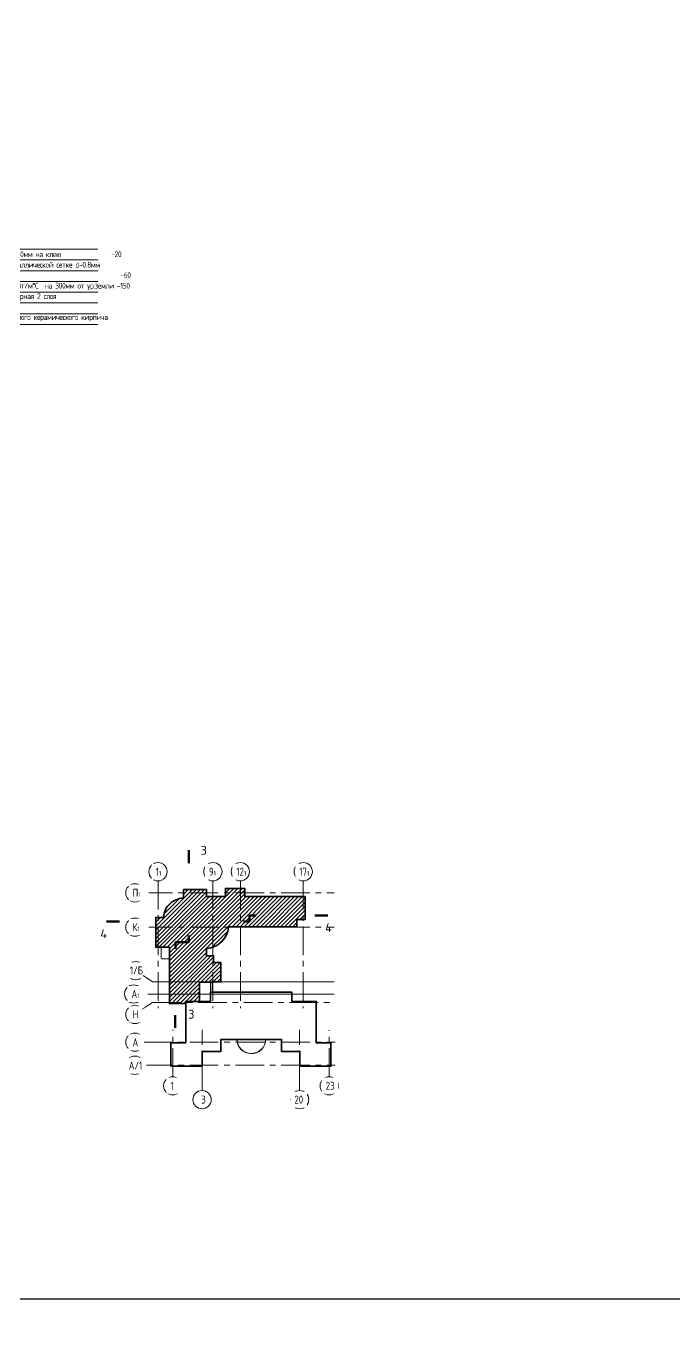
# Model space of a CAD drawing. Header units: millimetres. Extents: x -136099598 to 11807193, y 0 to 779331.
# Drawn here: x 497258 to 525584, y 246273 to 303562 of the extents above; entities that cross this region are included whole.
import ezdxf
from ezdxf import colors
from ezdxf.entities.mleader import LeaderData, LeaderLine
from ezdxf.math import Vec2, Vec3

# ---------------------------------------------------------------- set-up
doc = ezdxf.new("R2010")
doc.units = ezdxf.units.MM
doc.header["$MEASUREMENT"] = 0
doc.linetypes.add('01_base$0$DASHED2', pattern=[0.375, 0.25, -0.125])
doc.linetypes.add('CENTER', pattern=[2, 1.25, -0.25, 0.25, -0.25])
doc.layers.get('0').update_dxf_attribs({"color": 250, "lineweight": 9})
doc.layers.add('PDF_Геометрия', color=7, linetype='Continuous')
doc.layers.add('разрез', color=3, linetype='Continuous')
for name, color, linetype, lineweight in [('АР_Оси', 193, 'Continuous', 9), ('АР_Отметки', 250, 'Continuous', 15), ('АР_тонкая линия', 250, 'Continuous', 0), ('пунктир', 251, 'Continuous', 13)]:
    doc.layers.add(name, color=color, linetype=linetype, lineweight=lineweight)
doc.styles.add('ISOCPEUR', font='isocpeur.ttf', dxfattribs={"width": 0.7})
doc.styles.get("Standard").update_dxf_attribs({"font": 'isocpeur.ttf'})
doc.styles.add('ГОСТ 2.304', font='isocpeur.ttf', dxfattribs={"width": 0.7})

# ---------------------------------------------------------------- blocks, each defined once
blk = doc.blocks.new('A$C91a84c04')
at = {"layer": 'АР_Оси', "color": 5, "linetype": 'CENTER', "ltscale": 1000}
for p, q in [((-2400, -400), (-2400, -5973)), ((0, -400), (0, -5973)), ((1200, -400), (1200, -5973)), ((3951, -400), (3951, -5973)), ((-3013, -925), (5304, -925)), ((-3013, -2425), (5304, -2425)), ((-2644, -5717), (5346, -5717)), ((-1757, -8966), (-1757, -6915)), ((-474, -9570), (-467, -6915)), ((3795, -9570), (3795, -6915)), ((5085, -8966), (5085, -6931)), ((-3013, -7455), (5346, -7455)), ((-3013, -8465), (5346, -8465))]:
    blk.add_line(p, q, dxfattribs=at)
at = {"layer": 'АР_Оси', "color": 5, "ltscale": 0.5}
blk.add_line((-3062, -5350), (5304, -5350), dxfattribs=at)
for centre in [(-2400, 0), (0, 0), (1200, 0), (3951, 0), (-3413, -925), (-3413, -2425), (-3379, -4326), (-3413, -6244), (-3413, -8465), (-1757, -9366), (5085, -9366), (3795, -9970)]:
    blk.add_circle(centre, 400, dxfattribs=at)
at = {"layer": 'АР_тонкая линия', "color": 4, "ltscale": 100}
for p, q in [((-111, -5271), (-111, -4832)), ((-36, -5271), (-36, -4832))]:
    blk.add_line(p, q, dxfattribs=at)
at = {"layer": 'АР_тонкая линия', "color": 4, "lineweight": 35, "ltscale": 100}
blk.add_lwpolyline([(-1284, -783), (-285, -783), (-285, -1088), (544, -1088), (544, -731), (1390, -731), (1390, -1088), (4031, -1088), (4031, -2087), (3675, -2087), (3675, -2404), (676, -2404), (676, -2419, -0.176828), (394, -3048, -0.188213), (-270, -3352), (-285, -3352), (-285, -3675), (33, -3675), (33, -3972), (350, -3972), (350, -4819), (-36, -4819), (-36, -4832), (-583, -4832), (-583, -5674), (-1095, -5674), (-1150, -5674), (-1188, -5674), (-1188, -5771), (-1899, -5771), (-1899, -3305), (-2502, -3305), (-2502, -2001), (-2146, -2001), (-2146, -1987, -0.215327), (-1882, -1403, -0.150394), (-1298, -1140), (-1284, -1140), (-1284, -783)], format="xyb", dxfattribs=at)
at = {"layer": 'АР_тонкая линия', "color": 4, "ltscale": 100}
for points in [[(-2266, -3751), (-2266, -3305)], [(-1899, -3811), (-2205, -3811)]]:
    blk.add_lwpolyline(points, dxfattribs=at)
blk.add_lwpolyline([(-2260, -3305), (-1899, -3305), (-1899, -3805), (-2205, -3805, -0.415429), (-2260, -3750), (-2260, -3305)], format="xyb", dxfattribs=at)
at = {"layer": 'АР_тонкая линия', "color": 6, "lineweight": 35, "ltscale": 100}
blk.add_lwpolyline([(-1833, -8506), (-1833, -7488), (-1188, -7488), (-1188, -5674), (-111, -5674), (-111, -5271), (3455, -5271), (3455, -5674), (4521, -5674), (4521, -7488), (5165, -7488), (5165, -8506), (3803, -8506), (3803, -7862), (3003, -7862), (3003, -7335), (354, -7335), (354, -7862), (-470, -7862), (-470, -8506), (-1833, -8506)], dxfattribs=at)
at = {"layer": 'АР_тонкая линия', "color": 6, "ltscale": 100}
for points in [[(1044, -7335), (2316, -7335, -0.416891), (1660, -7956, -0.398424), (1044, -7335, 2.062012)], [(2306, -7336, -0.41664), (1660, -7946, -0.398914), (1055, -7335)], [(1055, -7335, 0.39871), (1660, -7946, 0.417296), (2306, -7335), (1055, -7335)], [(1055, -7335, 0.39871), (1660, -7946, 0.417296), (2306, -7335), (1055, -7335)]]:
    blk.add_lwpolyline(points, format="xyb", dxfattribs=at)
at = {"layer": 'АР_тонкая линия', "ltscale": 100}
for points in [[(-1757, -8465), (-1783, -8465), (-1783, -8491), (-1757, -8491)], [(-1778, -8502), (-1757, -8502), (-1757, -8465), (-1778, -8465)]]:
    blk.add_lwpolyline(points, close=True, dxfattribs=at)
at = {"layer": 'АР_тонкая линия', "color": 4, "ltscale": 100}
blk.add_arc((-2205, -3750), 60.9, 180, 270, dxfattribs=at)
at = {"layer": 'АР_тонкая линия', "color": 6, "ltscale": 100}
blk.add_arc((1680, -7320), 636, 181.3168, 358.6832, dxfattribs=at)
at = {"layer": 'АР_Оси', "color": 5, "char_height": 350, "attachment_point": 1, "line_spacing_factor": 1.149209, "style": 'ГОСТ 2.304', "bg_fill": 2}
for s, insert, width in [('{\\W0.8;9\\H0.57143x;1}', (-174, 178), 123.87), ('{\\W0.8;12\\H0.57143x;1}', (1026, 178), 123.87), ('{\\W0.8;17\\H0.57143x;1}', (3777, 178), 123.87), ('{\\W0.8;П\\H0.57143x;1}', (-3513, -747), 528.82), ('{\\W0.8;К\\H0.57143x;1}', (-3513, -2247), 528.82), ('{\\W0.8;1/Б}', (-3630, -4143), 528.82), ('{\\W0.8;А/1}', (-3682, -8302), 1.455191522836685e-11), ('{\\W0.8;23}', (4933, -9188), 370.76)]:
    blk.add_mtext(s, dxfattribs=dict(at, insert=insert, width=width))
at = {"layer": 'АР_Оси', "color": 5, "char_height": 350, "line_spacing_factor": 1.149209, "style": 'ГОСТ 2.304', "bg_fill": 2}
for s, insert, attachment_point in [('{\\W0.8;Н}', (-3513, -6066), 1), ('{\\W0.8;1}', (-1857, -9188), 1), ('{\\W0.8;3}', (-508, -9793), 1), ('{\\W0.8;20}', (3947, -9793), 3)]:
    blk.add_mtext(s, dxfattribs=dict(at, insert=insert, attachment_point=attachment_point))
at = {"layer": 'АР_Оси', "color": 5, "ltscale": 0.5}
blk.add_line((-2644, -4820), (5304, -4820), dxfattribs=at)
at = {"layer": 'АР_Оси', "color": 5, "linetype": 'CENTER', "ltscale": 1000}
blk.add_line((-3089, -6010), (-2644, -5717), dxfattribs=at)
at = {"layer": 'АР_Оси', "color": 5, "ltscale": 0.5}
for centre in [(-3462, -5350), (-3413, -7455), (-474, -9970)]:
    blk.add_circle(centre, 400, dxfattribs=at)
at = {"layer": 'АР_Оси', "color": 5, "insert": (-2500, 178), "char_height": 350, "width": 123.87, "attachment_point": 1, "line_spacing_factor": 1.149209, "style": 'ГОСТ 2.304', "bg_fill": 2}
blk.add_mtext('{\\W0.8;1\\H0.57143x;1}', dxfattribs=at)
at = {"layer": 'АР_Оси', "color": 5, "char_height": 350, "attachment_point": 1, "line_spacing_factor": 1.149209, "style": 'ГОСТ 2.304', "bg_fill": 2}
for s, insert, width in [('{\\W0.8;А\\H0.57143x;1}', (-3561, -5173), 528.82), ('{\\W0.8;А}', (-3519, -7292), 1.455191522836685e-11)]:
    blk.add_mtext(s, dxfattribs=dict(at, insert=insert, width=width))
at = {"layer": 'АР_Оси', "color": 5, "linetype": 'CENTER', "ltscale": 1000}
blk.add_line((-3050, -4546), (-2644, -4820), dxfattribs=at)
blk = doc.blocks.new('_DotSmall')
at = {"color": 0, "linetype": 'ByBlock', "const_width": 0.5}
blk.add_lwpolyline([(-0.0625, 0, 1), (0.0625, 0, 1)], format="xyb", close=True, dxfattribs=at)

msp = doc.modelspace()

# ---------------------------------------------------------------- linework, layer by layer
at = {"layer": 'PDF_Геометрия', "lineweight": 13, "ltscale": 100, "transparency": 33554687, "elevation": 0.403}
for points in [[(500393.755, 293334.955), (492302.81, 293334.955), (492302.81, 293804.955), (500393.755, 293804.955)], [(500393.755, 292864.955), (492302.81, 292864.955), (492302.81, 293334.955), (500393.755, 293334.955)], [(500393.755, 291924.955), (492302.81, 291924.955), (492302.81, 292394.955), (500393.755, 292394.955)], [(500393.755, 290984.955), (492302.81, 290984.955), (492302.81, 291454.955), (500393.755, 291454.955)], [(492302.81, 290514.955), (492302.81, 290514.955), (492302.81, 290514.955), (500393.755, 290514.955)]]:
    msp.add_lwpolyline(points, dxfattribs=at)
at = {"layer": 'разрез', "elevation": -279.235}
msp.add_lwpolyline([(501054.75, 263449.058, 0, 0, 0), (501054.75, 264137.895, 442.488, 0, 0), (501054.75, 264402.016, 0, 0, 0)], format="xyseb", dxfattribs=at)

# ---------------------------------------------------------------- block references
at = {"ltscale": 150}
msp.add_blockref('A$C91a84c04', (505424.219, 266574.149), dxfattribs=at)

# ---------------------------------------------------------------- texts
at = {"layer": 'PDF_Геометрия', "lineweight": 13, "ltscale": 100, "transparency": 33554687, "insert": (492490.159, 293709.987), "char_height": 250, "width": 14150.85422, "attachment_point": 1, "line_spacing_factor": 1.1, "style": 'ISOCPEUR'}
msp.add_mtext('\\pxse1.125;{\\W0.8;\\T0.9;Керамогранитная плитка 600х600мм на клею                -20 \\PЦ.п штукатурка по тканной металлической сетке d-0.8мм \\Pс ячейкой 14х14мм                                              -60 \\PПеностекло, р=120кг/м³, λ=0.042Вт/м°С  на 300мм от ур.земли -150 \\PГидроизоляция битумно-полимерная 2 слоя\\PПраймер битумный \\PСуществующая стена из полнотелого керамического кирпича }', dxfattribs=at)
at = {"layer": 'разрез'}
for s, p in [('3', (504888.978, 267318.115, -279.235)), ('4', (500499.73, 263667.844))]:
    msp.add_text(s, height=385.913, rotation=0.0041273, dxfattribs=at).set_placement(p)

# ---------------------------------------------------------------- next in the draw order: hatches: boundary and pattern name
at = {"layer": 'пунктир', "linetype": '01_base$0$DASHED2', "ltscale": 500}
h = msp.add_hatch(dxfattribs=at)
h.set_pattern_fill('ANSI31', color=256, scale=1000)
h.set_pattern_definition([(45, (757012.19, -21067.68), (-88.388348, 88.388348), [])])
h.paths.add_polyline_path([(509375.219, 265486.381), (506814.596, 265486.381), (506814.622, 265648.884), (506624.219, 265648.884), (506624.219, 264169.679), (509098.774, 264169.679), (509098.774, 264487.433), (509375.219, 264487.433)])
h.paths.add_polyline_path([(509455.106, 265486.381), (509375.219, 265486.381), (509375.219, 264487.433), (509455.106, 264487.433)])
h.paths.add_polyline_path([(506814.652, 265842.712), (506624.219, 265842.712), (506624.219, 265648.884), (506814.622, 265648.884)])
h.paths.add_polyline_path([(506624.219, 265842.712), (505967.928, 265842.712), (505967.928, 265648.884), (506624.219, 265648.884)])
h.paths.add_polyline_path([(506624.219, 265648.884), (505967.928, 265648.884), (505967.928, 265486.381), (505424.219, 265486.381), (505424.219, 264148.884), (506099.354, 264148.884, 0.001641316), (506099.837, 264155.466), (506099.837, 264169.679), (506624.219, 264169.679)])
h.paths.add_polyline_path([(505139.532, 265790.938), (504140.585, 265790.938), (504140.585, 265648.884), (505139.532, 265648.884)])
h.paths.add_polyline_path([(505424.219, 265486.381), (505139.532, 265486.381), (505139.532, 265648.884), (504140.585, 265648.884), (504140.585, 265434.629), (504126.373, 265434.629, 0.150393841), (503542.502, 265171.158, 0.215326897), (503278.666, 264586.922), (503278.666, 264572.709), (503024.219, 264572.709), (503024.219, 264148.884), (505424.219, 264148.884)])
h.paths.add_polyline_path([(503024.219, 264572.709), (502922.357, 264572.709), (502922.357, 264148.884), (503024.219, 264148.884)])
h.paths.add_polyline_path([(503024.219, 264148.884), (502922.357, 264148.884), (502922.357, 263269.205), (503024.219, 263269.205)])
h.paths.add_polyline_path([(506099.354, 264148.884), (505424.219, 264148.884), (505424.219, 263275.208, 0.117817167), (505818.63, 263525.912, 0.175135953)])
h.paths.add_polyline_path([(505424.219, 264148.884), (503024.219, 264148.884), (503024.219, 263269.205), (503525.368, 263269.205), (503525.369, 262768.69), (503525.368, 261753.65), (505388.242, 261753.65), (505388.242, 261755.049), (505424.219, 261755.049), (505424.219, 262899.168), (505139.52, 262899.168), (505139.52, 263222.025), (505153.733, 263222.025, 0.068868239), (505424.219, 263275.208)])
h.paths.add_polyline_path([(505774.03, 262601.718), (505457.275, 262601.718), (505457.275, 262899.168), (505424.219, 262899.168), (505424.219, 261755.049), (505774.03, 261755.049)])
h.paths.add_polyline_path([(504841.054, 261741.851), (505388.242, 261741.851), (505388.242, 261753.65), (503525.368, 261753.65), (503525.368, 261223.884), (504841.054, 261223.884)])
h.paths.add_polyline_path([(504841.054, 261223.884), (503525.368, 261223.884), (503525.368, 260857.384), (504236.019, 260857.384), (504236.019, 260900.259), (504274.385, 260900.259), (504328.846, 260900.259), (504841.055, 260900.259)])
h.paths.add_polyline_path([(504236.019, 260857.384), (503525.368, 260857.384), (503525.368, 260802.801), (504236.019, 260802.801)])

# ---------------------------------------------------------------- next in the draw order: linework, layer by layer
at = {"color": 2, "lineweight": 30, "ltscale": 150}
msp.add_lwpolyline([(403941.583, 247892.166), (845498.241, 247892.166), (845498.241, 333137.136), (403941.583, 333137.136)], close=True, dxfattribs=at)
at = {"layer": 'разрез', "lineweight": 50}
for p, q in [((504366.646, 266948.034, -279.235), (504366.646, 267513.011, -279.235)), ((500772.262, 264402.016, -279.235), (501337.239, 264402.016, -279.235)), ((509882.441, 264661.942, -279.235), (510447.419, 264661.942, -279.235)), ((503776.449, 259741.704, -279.235), (503776.449, 260306.682, -279.235))]:
    msp.add_line(p, q, dxfattribs=at)
at = {"layer": 'разрез', "elevation": -279.235}
for points in [[(505319.604, 267230.522, 0, 0, 0), (504630.767, 267230.522, 442.488, 0, 0), (504366.646, 267230.522, 0, 0, 0)], [(510164.929, 263708.984, 0, 0, 0), (510164.93, 264397.821, 442.488, 0, 0), (510164.93, 264661.942, 0, 0, 0)], [(504729.407, 260024.192, 0, 0, 0), (504040.57, 260024.193, 442.488, 0, 0), (503776.449, 260024.193, 0, 0, 0)]]:
    msp.add_lwpolyline(points, format="xyseb", dxfattribs=at)
at = {"layer": 'разрез', "lineweight": 50, "elevation": -279.235}
for points in [[(507309.668, 264661.942), (507022.849, 264661.942), (507022.849, 264402.016), (506756.133, 264402.016)], [(503788.138, 263201.177), (503788.138, 263487.996), (504366.646, 263487.996), (504366.646, 263777.821)]]:
    msp.add_lwpolyline(points, dxfattribs=at)

# ---------------------------------------------------------------- next in the draw order: texts
at = {"layer": 'разрез'}
for s, p in [('4', (510333.67, 263932.418, -279.235)), ('3', (504344.405, 260148.462, -279.235))]:
    msp.add_text(s, height=385.913, rotation=0.0041273, dxfattribs=at).set_placement(p)

# ---------------------------------------------------------------- next in the draw order: leaders
at = {"layer": 'АР_Отметки'}
ml = msp.add_multileader_mtext('Standard', dxfattribs=at)
ml.set_content('Л.2', color=256, style='ISOCPEUR')
ml.set_leader_properties(color=256, linetype='Continuous', lineweight=-1)
ml.set_arrow_properties(name='DOTSMALL')
ml.build(insert=Vec2(0, 0))
ml.multileader.update_dxf_attribs({"has_text_frame": 1, "text_left_attachment_type": 4, "text_right_attachment_type": 4, "dogleg_length": 100, "arrow_head_size": 280.8})
ctx = ml.context
ctx.base_point, ctx.char_height, ctx.arrow_head_size, ctx.landing_gap_size, ctx.plane_origin = Vec3(757009.836, 304935.888), 390, 280.8, 78, Vec3(796377.867, 286803.821)
ctx.left_attachment, ctx.right_attachment = 4, 4
notes = []
notes.append((ctx, [(0, (0, 0, 0), (0, 0), (1, 0), 1, [])]))
ctx.mtext.insert, ctx.mtext.width, ctx.mtext.line_spacing_style, ctx.mtext.flow_direction = Vec3(757087.836, 305455.888), 1330.20737, 2, 5
ml = msp.add_multileader_mtext('Standard', dxfattribs=at)
ml.set_content('Л.1', color=256, style='ISOCPEUR')
ml.set_leader_properties(color=256, linetype='Continuous', lineweight=-1)
ml.set_arrow_properties(name='DOTSMALL')
ml.build(insert=Vec2(0, 0))
ml.multileader.update_dxf_attribs({"has_text_frame": 1, "text_left_attachment_type": 4, "text_right_attachment_type": 4, "dogleg_length": 100, "arrow_head_size": 280.8})
ctx = ml.context
ctx.base_point, ctx.char_height, ctx.arrow_head_size, ctx.landing_gap_size, ctx.plane_origin = Vec3(677591.785, 304641.689), 390, 280.8, 78, Vec3(716959.816, 286509.623)
ctx.left_attachment, ctx.right_attachment = 4, 4
notes.append((ctx, [(0, (0, 0, 0), (0, 0), (1, 0), 1, [])]))
ctx.mtext.insert, ctx.mtext.width, ctx.mtext.line_spacing_style, ctx.mtext.flow_direction = Vec3(677669.785, 305161.689), 1330.20737, 2, 5
ml = msp.add_multileader_mtext('Standard', dxfattribs=at)
ml.set_content('Л.4', color=256, style='ISOCPEUR')
ml.set_leader_properties(color=256, linetype='Continuous', lineweight=-1)
ml.set_arrow_properties(name='DOTSMALL')
ml.build(insert=Vec2(0, 0))
ml.multileader.update_dxf_attribs({"has_text_frame": 1, "text_left_attachment_type": 4, "text_right_attachment_type": 4, "dogleg_length": 100, "arrow_head_size": 280.8})
ctx = ml.context
ctx.base_point, ctx.char_height, ctx.arrow_head_size, ctx.landing_gap_size, ctx.plane_origin = Vec3(626495.867, 302619.898), 390, 280.8, 78, Vec3(665863.898, 284487.832)
ctx.left_attachment, ctx.right_attachment = 4, 4
notes.append((ctx, [(0, (0, 0, 0), (0, 0), (1, 0), 1, [])]))
ctx.mtext.insert, ctx.mtext.width, ctx.mtext.line_spacing_style, ctx.mtext.flow_direction = Vec3(626573.867, 303139.898), 1330.20737, 2, 5
ml = msp.add_multileader_mtext('Standard', dxfattribs=at)
ml.set_content('Л.5', color=256, style='ISOCPEUR')
ml.set_leader_properties(color=256, linetype='Continuous', lineweight=-1)
ml.set_arrow_properties(name='DOTSMALL')
ml.build(insert=Vec2(0, 0))
ml.multileader.update_dxf_attribs({"has_text_frame": 1, "text_left_attachment_type": 4, "text_right_attachment_type": 4, "dogleg_length": 100, "arrow_head_size": 216})
ctx = ml.context
ctx.base_point, ctx.char_height, ctx.arrow_head_size, ctx.landing_gap_size, ctx.plane_origin = Vec3(611665.452, 298615.244), 300, 216, 60, Vec3(641948.553, 284667.5)
ctx.left_attachment, ctx.right_attachment = 4, 4
notes.append((ctx, [(0, (0, 0, 0), (0, 0), (1, 0), 1, [])]))
ctx.mtext.insert, ctx.mtext.width, ctx.mtext.line_spacing_style, ctx.mtext.flow_direction = Vec3(611725.452, 299015.244), 1023.23644, 2, 5
ml = msp.add_multileader_mtext('Standard', dxfattribs=at)
ml.set_content('Л.3', color=256, style='ISOCPEUR')
ml.set_leader_properties(color=256, linetype='Continuous', lineweight=-1)
ml.set_arrow_properties(name='DOTSMALL')
ml.build(insert=Vec2(0, 0))
ml.multileader.update_dxf_attribs({"has_text_frame": 1, "text_left_attachment_type": 4, "text_right_attachment_type": 4, "dogleg_length": 100, "arrow_head_size": 280.8})
ctx = ml.context
ctx.base_point, ctx.char_height, ctx.arrow_head_size, ctx.landing_gap_size, ctx.plane_origin = Vec3(645836.272, 298223.082), 390, 280.8, 78, Vec3(607061.041, 280091.016)
ctx.left_attachment, ctx.right_attachment = 4, 4
notes.append((ctx, [(0, (0, 0, 0), (0, 0), (1, 0), 1, [])]))
ctx.mtext.insert, ctx.mtext.width, ctx.mtext.line_spacing_style, ctx.mtext.flow_direction = Vec3(645914.272, 298743.082), 1330.20737, 2, 5
ml = msp.add_multileader_mtext('Standard', dxfattribs=at)
ml.set_content('Л.2п', color=256, style='ISOCPEUR')
ml.set_leader_properties(color=256, linetype='Continuous', lineweight=-1)
ml.set_arrow_properties(name='DOTSMALL')
ml.build(insert=Vec2(0, 0))
ml.multileader.update_dxf_attribs({"has_text_frame": 1, "text_left_attachment_type": 4, "text_right_attachment_type": 4, "dogleg_length": 100, "arrow_head_size": 180})
ctx = ml.context
ctx.base_point, ctx.char_height, ctx.arrow_head_size, ctx.landing_gap_size, ctx.plane_origin = Vec3(677688.832, 286610.623), 250, 180, 50, Vec3(702924.749, 274987.504)
ctx.left_attachment, ctx.right_attachment = 4, 4
notes.append((ctx, [(0, (0, 0, 0), (0, 0), (1, 0), 1, [])]))
ctx.mtext.insert, ctx.mtext.width, ctx.mtext.line_spacing_style, ctx.mtext.flow_direction = Vec3(677738.832, 286943.957), 852.69703, 2, 5
for ctx, leaders in notes:
    for number, flags, end, landing, length, lines in leaders:
        leader = LeaderData()
        leader.index, (leader.has_last_leader_line, leader.has_dogleg_vector, leader.attachment_direction) = number, flags
        leader.last_leader_point, leader.dogleg_vector, leader.dogleg_length = Vec3(end), Vec3(landing), length
        for number, points, colour, breaks in lines:
            line = LeaderLine()
            line.index, line.vertices, line.color, line.breaks = number, Vec3.list(points), colors.encode_raw_color(colour), breaks
            leader.lines.append(line)
        ctx.leaders.append(leader)

doc.saveas('drawing.dxf')
